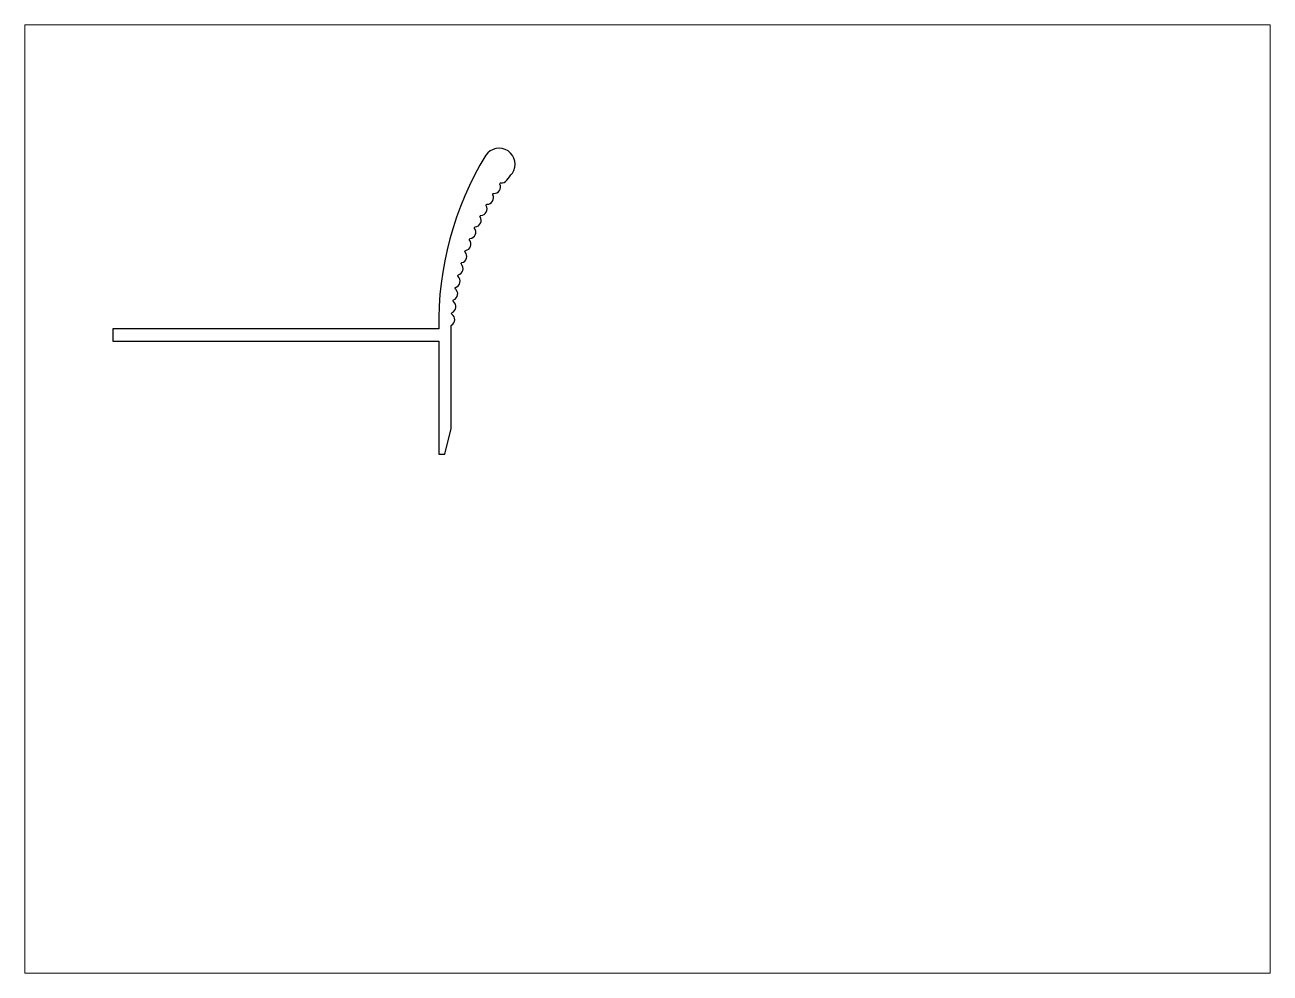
# Paper-space layout 'Layout1' of a CAD drawing. Extents: x 27 to 240, y 20 to 183.
# The model-space entities are those that its viewports show. They can reach past a viewport. Long polylines and large blocks are cut down to what shows.
import ezdxf

# ---------------------------------------------------------------- set-up
doc = ezdxf.new("R2010")
doc.units = 0
doc.header["$LTSCALE"] = 15
doc.layers.get('0').update_dxf_attribs({"linetype": 'CONTINUOUS'})

msp = doc.modelspace()

# ---------------------------------------------------------------- linework, layer by layer
at = {"color": 0, "linetype": 'CONTINUOUS', "ltscale": 10}
msp.add_lwpolyline([(132.98, 203.57, 0.566092), (134.03, 206.84, -0.582109), (134.2, 207.33, 0.566092), (135.39, 210.55, -0.582109), (135.59, 211.03, 0.566092), (136.94, 214.18, -0.582109), (137.16, 214.66, 0.566092), (138.66, 217.74, -0.582109), (138.9, 218.2, 0.566092), (140.54, 221.21, -0.582109), (140.81, 221.66, 0.566092), (142.6, 224.59, -0.582109), (142.88, 225.03, 0.566092), (144.81, 227.86, -0.582109), (145.11, 228.29, 0.263407), (146.92, 229.07, -0.008666), (148.65, 231.28, 0.997065), (140.39, 236.85, 0.142483), (125.85, 183.01), (24.85, 183.01), (24.85, 179.21), (125.85, 179.21), (125.85, 144.21), (127.75, 144.21), (129.65, 152.16), (129.65, 183.93, -0.267299), (129.8, 184.19, 0.548702), (129.94, 187.56, -0.582109), (129.98, 188.08, 0.566092), (130.38, 191.48, -0.582109), (130.45, 192, 0.566092), (131.01, 195.38, -0.582109), (131.11, 195.9, 0.566092), (131.83, 199.25, -0.582109), (131.95, 199.76, 0.566092), (132.84, 203.07, -0.582109)], format="xyb", close=True, dxfattribs=at)

psp = doc.layouts.get("Layout1")

# ---------------------------------------------------------------- viewports
at = {"layer": '0', "color": 0, "linetype": 'BYBLOCK', "ltscale": 0.05}
psp.add_viewport(center=(133.35, 101.6), size=(213.36, 162.56), view_center_point=(190.51, 130.3), view_height=293.8955, dxfattribs=at)

doc.saveas('drawing.dxf')
